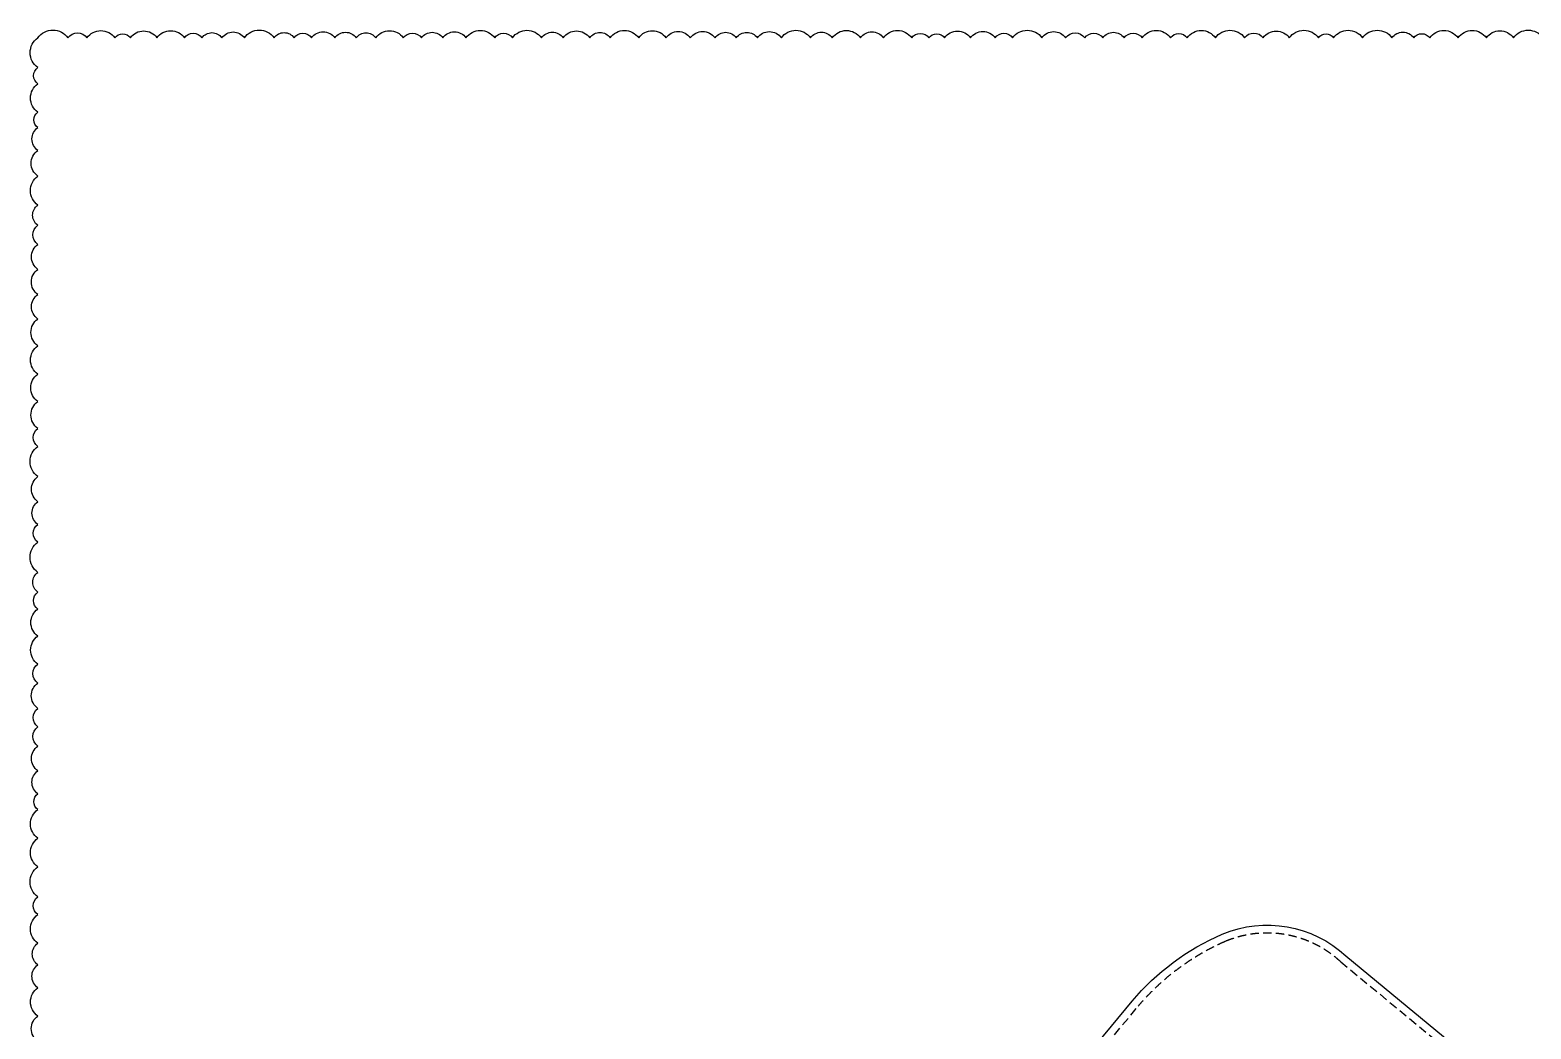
# Model space of a CAD drawing. Header units: millimetres. Extents: x 5400 to 3023951, y -127214 to 225084.
# Drawn here: x 1523079 to 1589301, y -48700 to -4608 of the extents above; entities that cross this region are included whole.
import ezdxf

# ---------------------------------------------------------------- set-up
doc = ezdxf.new("R2010")
doc.units = ezdxf.units.MM
doc.header["$LTSCALE"] = 100
doc.linetypes.add('HIDDEN', pattern=[0.375, 0.25, -0.125])
for name, color, linetype in [('ccu11-Dim', 8, 'Continuous'), ('ccu11-Thay', 7, 'Continuous'), ('ccu12-Khuat', 9, 'HIDDEN')]:
    doc.layers.add(name, color=color, linetype=linetype)

msp = doc.modelspace()

# ---------------------------------------------------------------- linework, layer by layer
at = {"layer": 'ccu11-Dim', "color": 1}
msp.add_lwpolyline([(1523426.2, -49242.7, -0.5205671), (1523426.2, -48127.2, -0.5205671), (1523426.2, -46880.1, -0.5205671), (1523426.2, -45866, -0.5205671), (1523426.2, -44916.1, -0.5205671), (1523426.2, -43650.9, -0.5205671), (1523426.2, -42865.1, -0.5205671), (1523426.2, -41543.5, -0.5205671), (1523426.2, -40280, -0.5205671), (1523426.2, -39016.8, -0.5205671), (1523426.2, -38316.9, -0.5205671), (1523426.2, -37304.8, -0.5205671), (1523426.2, -36217.2, -0.5205671), (1523426.2, -35361.7, -0.5205671), (1523426.2, -34552.5, -0.5205671), (1523426.2, -33432.4, -0.5205671), (1523426.2, -32594.8, -0.5205671), (1523426.2, -31355.6, -0.5205671), (1523426.2, -30165.7, -0.5205671), (1523426.2, -29416.4, -0.5205671), (1523426.2, -28544.8, -0.5205671), (1523426.2, -27212.5, -0.5205671), (1523426.2, -26432.3, -0.5205671), (1523426.2, -25426.4, -0.5205671), (1523426.2, -24318, -0.5205671), (1523426.2, -22985.6, -0.5205671), (1523426.2, -22195.6, -0.5205671), (1523426.2, -21008.7, -0.5205671), (1523426.2, -19796.8, -0.5205671), (1523426.2, -18546.9, -0.5205671), (1523426.2, -17363.3, -0.5205671), (1523426.2, -16283.2, -0.5205671), (1523426.2, -15174.6, -0.5205671), (1523426.2, -14071.2, -0.5205671), (1523426.2, -13228.8, -0.5205671), (1523426.2, -12334.2, -0.5205671), (1523426.2, -11056.3, -0.5205671), (1523426.2, -9922.8, -0.5205671), (1523426.2, -8913.8, -0.5205671), (1523426.2, -8235.9, -0.5205671), (1523426.2, -6984, -0.5205671), (1523426.2, -6264.4, -0.5205671), (1523426.2, -4953.4, -0.5205671), (1524752.8, -4953.4, -0.5205671), (1525590.7, -4953.4, -0.5205671), (1526821, -4953.4, -0.5205671), (1527508.5, -4953.4, -0.5205671), (1528679.5, -4953.4, -0.5205671), (1529892.2, -4953.4, -0.5205671), (1530665.6, -4953.4, -0.5205671), (1531545.2, -4953.4, -0.5205671), (1532537.2, -4953.4, -0.5205671), (1533846.4, -4953.4, -0.5205671), (1534731.4, -4953.4, -0.5205671), (1535501.4, -4953.4, -0.5205671), (1536527.8, -4953.4, -0.5205671), (1537472.2, -4953.4, -0.5205671), (1538336.3, -4953.4, -0.5205671), (1539547.4, -4953.4, -0.5205671), (1540350.6, -4953.4, -0.5205671), (1541290, -4953.4, -0.5205671), (1542314, -4953.4, -0.5205671), (1543581.3, -4953.4, -0.5205671), (1544365.2, -4953.4, -0.5205671), (1545646.3, -4953.4, -0.5205671), (1546602.3, -4953.4, -0.5205671), (1547776.1, -4953.4, -0.5205671), (1548676.1, -4953.4, -0.5205671), (1549936.2, -4953.4, -0.5205671), (1551136.6, -4953.4, -0.5205671), (1552211.7, -4953.4, -0.5205671), (1553303.3, -4953.4, -0.5205671), (1554240.7, -4953.4, -0.5205671), (1555169.4, -4953.4, -0.5205671), (1556228.3, -4953.4, -0.5205671), (1557514.1, -4953.4, -0.5205671), (1558475.3, -4953.4, -0.5205671), (1559718.4, -4953.4, -0.5205671), (1560729.6, -4953.4, -0.5205671), (1561979, -4953.4, -0.5205671), (1562734.9, -4953.4, -0.5205671), (1563429.1, -4953.4, -0.5205671), (1564572.4, -4953.4, -0.5205671), (1565663.5, -4953.4, -0.5205671), (1566431.6, -4953.4, -0.5205671), (1567722.8, -4953.4, -0.5205671), (1568769.4, -4953.4, -0.5205671), (1569616.1, -4953.4, -0.5205671), (1570409.5, -4953.4, -0.5205671), (1571348.8, -4953.4, -0.5205671), (1572144.7, -4953.4, -0.5205671), (1573398.2, -4953.4, -0.5205671), (1574134.2, -4953.4, -0.5205671), (1575378.2, -4953.4, -0.5205671), (1576665.7, -4953.4, -0.5205671), (1577483.5, -4953.4, -0.5205671), (1578639.9, -4953.4, -0.5205671), (1579924.6, -4953.4, -0.5205671), (1580592.5, -4953.4, -0.5205671), (1581872.4, -4953.4, -0.5205671), (1583166.5, -4953.4, -0.5205671), (1584128.9, -4953.4, -0.5205671), (1584835.6, -4953.4, -0.5205671), (1586081.6, -4953.4, -0.5205671), (1587335.4, -4953.4, -0.5205671), (1588528.8, -4953.4, -0.5205671), (1589828.7, -4953.4, -0.5205671)], format="xyb", dxfattribs=at)
at = {"layer": 'ccu11-Thay', "ltscale": 0.5, "elevation": 0}
msp.add_lwpolyline([(1540515.6, -94937.4, -0.0503129), (1543248.1, -82667.9, -0.0717433), (1544092.3, -80898.6), (1551740.9, -71645.8), (1559914.6, -61748.3), (1571701.2, -47468.7, -0.1142952), (1575680.3, -44510.7, -0.2928744), (1581137.5, -45472.3), (1587131.6, -50422.4, 0.5644826), (1595215.8, -47982.1)], format="xyb", dxfattribs=at)
at = {"layer": 'ccu12-Khuat', "ltscale": 15, "elevation": 0}
msp.add_lwpolyline([(1611373.6, -91917.6, -0.1333241), (1599792.3, -91909.8, -0.1572604), (1593817.1, -88809.6, 0.4110962), (1566934.1, -87920.3), (1564978.4, -90291.2), (1564647, -90017.6), (1557892.5, -98196.6, -0.079568), (1554310, -100423.8), (1545691.1, -103699.3, -0.4920685), (1540459.3, -100323.1, -0.0220907), (1540863.1, -94979, -0.0503262), (1543581.3, -82774.9, -0.0711794), (1544373.7, -81107.6), (1552010.7, -71868.7), (1560184.5, -61971.2), (1571969.5, -47693.4, -0.1141694), (1575817.8, -44832.6, -0.2932408), (1580907.2, -45736), (1586902.8, -50687.4, 0.4227733), (1594463.3, -50181.4, 0.4227733)], format="xyb", dxfattribs=at)

doc.saveas('drawing.dxf')
